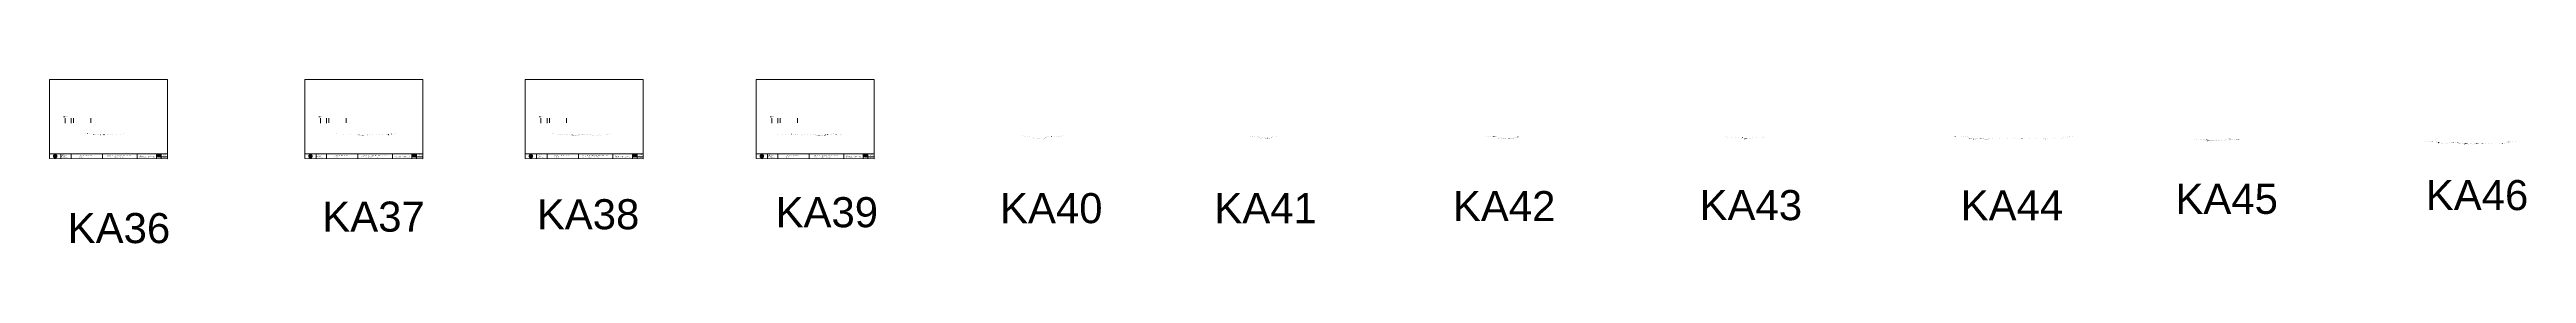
# Model space of a CAD drawing. Header units: millimetres. Extents: x -4102225 to 9709333, y -15023097 to 2258209.
# Drawn here: x 4424384 to 9709333, y -113024 to 236074 of the extents above; entities that cross this region are included whole.
import ezdxf

# ---------------------------------------------------------------- set-up
doc = ezdxf.new("R2010")
doc.units = ezdxf.units.MM
doc.header["$PDMODE"] = 35
doc.header["$PDSIZE"] = 20
doc.layers.get('0').update_dxf_attribs({"lineweight": 0})
doc.layers.add('geo', color=7, linetype='Continuous', lineweight=0)
doc.styles.get("Standard").update_dxf_attribs({"font": 'arial.ttf'})

# ---------------------------------------------------------------- blocks, each defined once
blk = doc.blocks.new('Geomatics_Circle_SPT')
at = {"layer": 'geo', "color": 2, "linetype": 'Continuous', "lineweight": 0}
for p, q in [((-25, 5), (-5, 25)), ((0, 25), (-25, 0)), ((-25, -5), (5, 25)), ((5, -25), (-25, 5)), ((-25, 0), (0, -25)), ((-10, 23), (-23, 10)), ((10, 23), (-23, -10)), ((-23, 10), (10, -23)), ((-21, 14), (-14, 21)), ((-21, -14), (14, 21)), ((14, -21), (-21, 14)), ((0, 0), (-18, 18)), ((0, 0), (-18, -18)), ((-14, 21), (21, -14)), ((21, 14), (-14, -21)), ((23, -10), (-10, 23)), ((-10, -23), (23, 10)), ((-5, 25), (25, -5)), ((25, 5), (-5, -25)), ((25, 0), (0, 25)), ((0, 0), (18, 18)), ((0, 0), (18, -18)), ((0, -25), (25, 0)), ((5, 25), (25, 5)), ((23, 10), (10, 23)), ((14, 21), (21, 14)), ((18, 18), (18, 18)), ((-5, -25), (-25, -5)), ((-23, -10), (-10, -23)), ((-14, -21), (-21, -14)), ((-18, -18), (-18, -18)), ((25, -5), (5, -25)), ((5, -25), (5, -25)), ((10, -23), (23, -10)), ((21, -14), (14, -21)), ((18, -18), (18, -18))]:
    blk.add_line(p, q, dxfattribs=at)
at = {"layer": 'geo', "color": 1, "linetype": 'Continuous', "lineweight": 0}
for p, q in [((5, 25), (-25, 5)), ((-5, 25), (-25, -5)), ((-25, 0), (10, 23)), ((-25, 0), (-10, 23)), ((14, 21), (-25, -5)), ((-14, 21), (-25, 5)), ((21, 14), (-25, 5)), ((-21, 14), (-25, -5)), ((-25, 0), (23, 10)), ((-25, 0), (-23, 10)), ((0, 0), (-25, 5)), ((-25, 5), (-21, -14)), ((-25, 5), (-5, -25)), ((-25, 5), (14, -21)), ((-25, 5), (-25, 5)), ((0, 0), (-25, -5)), ((-23, -10), (-25, 0)), ((-10, -23), (-25, 0)), ((10, -23), (-25, 0)), ((-23, 10), (0, 25)), ((-23, -10), (0, 25)), ((-23, 10), (18, 18)), ((-23, -10), (18, 18)), ((-23, 10), (-18, 18)), ((-23, -10), (-18, 18)), ((-18, -18), (-23, 10)), ((0, -25), (-23, 10)), ((-23, 10), (18, -18)), ((-23, 10), (25, 0)), ((-23, 9), (-23, 9)), ((-23, -10), (25, 0)), ((-5, 25), (-21, 14)), ((5, 25), (-21, -14)), ((14, 21), (-21, 14)), ((-14, 21), (-21, -14)), ((0, 0), (-21, 14)), ((-21, 14), (-14, -21)), ((-21, 14), (5, -25)), ((-21, 14), (-21, 14)), ((25, 5), (-21, 14)), ((0, 0), (-21, -14)), ((-18, 18), (10, 23)), ((-18, 18), (-10, 23)), ((-18, -18), (10, 23)), ((-18, -18), (-10, 23)), ((-10, -23), (-18, 18)), ((-18, 18), (10, -23)), ((-18, 18), (23, -10)), ((-18, 18), (-18, 18)), ((-18, 18), (23, 10)), ((-18, -18), (23, 10)), ((5, 25), (-14, 21)), ((-5, 25), (-14, -21)), ((0, 0), (-14, 21)), ((-14, 21), (-5, -25)), ((-14, 21), (-14, 21)), ((25, -5), (-14, 21)), ((21, 14), (-14, 21)), ((-14, -21), (25, 5)), ((0, 0), (-14, -21)), ((-10, 23), (0, 25)), ((-10, -23), (0, 25)), ((-10, 23), (0, -25)), ((-10, 23), (18, -18)), ((-10, 23), (-10, 23)), ((-10, 23), (25, 0)), ((-10, 23), (18, 18)), ((-10, -23), (18, 18)), ((25, 0), (-10, -23)), ((0, 0), (-5, 25)), ((-5, 25), (-5, 25)), ((21, -14), (-5, 25)), ((25, 5), (-5, 25)), ((14, 21), (-5, 25)), ((-5, -25), (21, 14)), ((0, 0), (-5, -25)), ((0, 0), (5, 25)), ((0, 25), (10, -23)), ((0, 25), (0, 25)), ((0, 25), (23, -10)), ((0, 25), (23, 10)), ((0, 25), (10, 23)), ((0, -25), (10, 23)), ((0, 0), (14, 21)), ((0, 0), (21, 14)), ((23, 10), (0, -25)), ((0, 0), (25, 5)), ((0, 0), (5, -25)), ((0, 0), (14, -21)), ((0, 0), (21, -14)), ((0, 0), (25, -5)), ((14, -21), (5, 25)), ((25, -5), (5, 25)), ((21, 14), (5, 25)), ((5, 25), (5, 25)), ((5, -25), (14, 21)), ((5, -25), (25, 5)), ((9, 23), (9, 23)), ((10, 23), (18, -18)), ((10, 23), (25, 0)), ((10, 23), (18, 18)), ((18, 18), (10, -23)), ((25, 0), (10, -23)), ((21, -14), (14, 21)), ((25, 5), (14, 21)), ((14, 21), (14, 21)), ((14, -21), (21, 14)), ((18, 18), (23, -10)), ((18, 18), (23, 10)), ((18, 18), (18, 18)), ((23, 10), (18, -18)), ((25, -5), (21, 14)), ((21, 14), (21, 14)), ((21, -14), (25, 5)), ((23, 10), (25, 0)), ((23, 10), (23, 10)), ((25, 0), (23, -10)), ((25, 5), (25, 5)), ((25, 0), (25, 0)), ((-25, 0), (-25, 0)), ((-25, 0), (23, -10)), ((-25, -5), (-25, -5)), ((-25, -5), (-14, -21)), ((-25, -5), (5, -25)), ((-25, -5), (21, -14)), ((-23, -10), (-23, -10)), ((-18, -18), (-23, -10)), ((0, -25), (-23, -10)), ((18, -18), (-23, -10)), ((-21, -14), (25, -5)), ((-21, -14), (-21, -14)), ((-21, -14), (-5, -25)), ((-21, -14), (14, -21)), ((23, -10), (-18, -18)), ((-18, -18), (-18, -18)), ((-10, -23), (-18, -18)), ((10, -23), (-18, -18)), ((-14, -21), (21, -14)), ((-14, -21), (-14, -21)), ((-14, -21), (5, -25)), ((18, -18), (-10, -23)), ((0, -25), (-10, -23)), ((-9, -23), (-9, -23)), ((-5, -25), (25, -5)), ((-5, -25), (14, -21)), ((-5, -25), (-5, -25)), ((23, -10), (0, -25)), ((10, -23), (0, -25)), ((0, -25), (0, -25)), ((5, -25), (21, -14)), ((5, -25), (5, -25)), ((18, -18), (10, -23)), ((10, -23), (10, -23)), ((14, -21), (25, -5)), ((14, -21), (14, -21)), ((23, -10), (18, -18)), ((18, -18), (18, -18)), ((21, -14), (21, -14)), ((23, -9), (23, -9)), ((25, -5), (25, -5))]:
    blk.add_line(p, q, dxfattribs=at)
at = {"layer": 'geo', "color": 114, "linetype": 'Continuous', "lineweight": 0}
for p, q in [((-25, 5), (14, 21)), ((18, 18), (-25, 0)), ((-25, -5), (21, 14)), ((-14, -21), (-25, 5)), ((10, 23), (-23, 10)), ((0, 0), (-23, 10)), ((-23, 10), (-10, -23)), ((0, 0), (-23, -10)), ((-21, 14), (5, 25)), ((-5, -25), (-21, 14)), ((25, 5), (-21, -14)), ((0, 25), (-18, 18)), ((-18, 18), (0, -25)), ((-14, 21), (-5, 25)), ((5, -25), (-14, 21)), ((0, 0), (-10, 23)), ((0, 0), (-10, -23)), ((-5, 25), (14, -21)), ((18, -18), (0, 25)), ((0, 0), (10, 23)), ((0, 0), (23, 10)), ((0, 0), (10, -23)), ((0, 0), (23, -10)), ((5, 25), (21, -14)), ((23, -10), (10, 23)), ((14, 21), (25, -5)), ((25, 0), (18, 18)), ((21, 14), (25, 5)), ((-25, 0), (-18, -18)), ((-21, -14), (-25, -5)), ((-18, -18), (25, 0)), ((25, -5), (-14, -21)), ((-10, -23), (23, -10)), ((21, -14), (-5, -25)), ((0, -25), (18, -18)), ((14, -21), (5, -25))]:
    blk.add_line(p, q, dxfattribs=at)
at = {"layer": 'geo', "color": 250, "linetype": 'Continuous', "lineweight": 0}
for p, q in [((25, 5), (-25, 5)), ((-25, 5), (-25, -5)), ((0, 0), (-25, 0)), ((-23, 10), (23, 10)), ((-23, 10), (-23, 10)), ((-23, -10), (-23, 10)), ((21, 14), (-21, 14)), ((-21, 14), (-21, -14)), ((-18, 18), (18, 18)), ((-18, -18), (-18, 18)), ((-14, 21), (-14, 21)), ((14, 21), (-14, 21)), ((-14, 21), (-14, -21)), ((-10, 23), (10, 23)), ((-10, -23), (-10, 23)), ((-5, 25), (5, 25)), ((-5, 25), (-5, -25)), ((0, 0), (0, 25)), ((0, 0), (0, -25)), ((0, 0), (25, 0)), ((5, 25), (5, -25)), ((10, -23), (10, 23)), ((14, 21), (14, -21)), ((18, -18), (18, 18)), ((21, 14), (21, 14)), ((21, -14), (21, 14)), ((23, 10), (23, -10)), ((25, 5), (25, 5)), ((25, -5), (25, 5)), ((-25, -5), (25, -5)), ((23, -10), (-23, -10)), ((-21, -14), (21, -14)), ((18, -18), (-18, -18)), ((-14, -21), (14, -21)), ((10, -23), (-10, -23)), ((-5, -25), (5, -25))]:
    blk.add_line(p, q, dxfattribs=at)
blk = doc.blocks.new('GeomaticsNZ TITLE BLOCK')
at = {"color": 7, "linetype": 'Continuous', "lineweight": 0}
for p, q in [((0, 95), (0, 1579)), ((0, 1579), (2363, 1579)), ((2363, 1579), (2364, 95)), ((2364, 95), (0, 95)), ((0, 95), (0, 0)), ((0, 0), (2364, -4)), ((16, 95), (2364, 95)), ((224, 95), (224, 0)), ((2364, 95), (383, 95)), ((436, 95), (436, -1)), ((1063, 95), (1063, -2)), ((1755, 95), (1755, -3)), ((2144, 95), (2144, -3)), ((2144, 82), (2239, 82)), ((2144, 71), (2239, 71)), ((2144, 60), (2239, 60)), ((2144, 49), (2239, 49)), ((2144, 35), (2364, 35)), ((2212, 95), (2212, 36)), ((2239, 95), (2239, -3)), ((2364, -4), (2364, 95))]:
    blk.add_line(p, q, dxfattribs=at)
at = {"color": 7, "linetype": 'Continuous', "lineweight": 0, "xscale": 1.36, "yscale": 1.36, "zscale": 1.36}
blk.add_blockref('Geomatics_Circle_SPT', (112, 46), dxfattribs=at)
at = {"color": 7, "linetype": 'Continuous', "lineweight": 0}
for s, p in [('PK&RR', (2213, 85)), ('ST', (2220, 64)), ('PK', (2220, 51))]:
    blk.add_text(s, height=5, dxfattribs=at).set_placement(p)
at = {"color": 7, "linetype": 'Continuous', "lineweight": 0, "attachment_point": 1}
for s, width, heights, insert, char_height in [('{\\C256;Geomatics N.Z. LTD                   }', 125.08, [15.8], (69, 50), 7), ('{\\C256;GEOMATICS N.Z. LTD                   \\PTELEPHONE:  M 021 023 6 00 55;\\PPO BOX 2177\\PSOUTH DUNEDIN\\PDUNEDIN 9044\\PEmail: geomaticsnz@gmail.com}', 3535.73, [94.7], (234, 83), 7), ('{\\C256;OTAGO REGIONAL COUNCIL\\PDunedin}', 3535.73, [0], (589, 64), 15), ('{\\C256;SURVEY OF THE KAKANUI AND KAURU RIVERS 2021}', 3535.73, [0], (1134, 64), 15), ('{\\C256;ELEVATIONS ARE SHOWN IN LOCAL OTAGO DATUM}', 3535.73, [0], (1134, 35), 10), ('{\\C256;Surveyed by:}', 3535.73, [0], (2145, 92), 7), ('{\\C256;Checked by:}', 3535.73, [0], (2145, 59), 7), ('{\\C256;Approved by:}', 3535.73, [0], (2145, 46), 7), ('{\\C256;JOB No 0032021}', 3535.73, [0], (2145, 21), 7), ('{\\C256;Drawn by:}', 3535.73, [0], (2146, 70), 7), ('{\\C256;Drawn:16-JUNE-2021}', 3535.73, [0], (2245, 21), 7)]:
    blk.add_mtext_dynamic_manual_height_columns(s, width=width, gutter_width=159, heights=heights, dxfattribs=dict(at, insert=insert, char_height=char_height))

msp = doc.modelspace()

# ---------------------------------------------------------------- linework, layer by layer
at = {"color": 1, "lineweight": 0}
for p, q in [((4454082.423, 156500.44), (4456989.153, 156500.44)), ((4998791.879, 156500.44), (5001698.61, 156500.44)), ((5469247.128, 156500.44), (5472153.859, 156500.44)), ((5961883.153, 156500.44), (5964789.883, 156500.44))]:
    msp.add_line(p, q, dxfattribs=at)
at = {"color": 7, "lineweight": 0}
for p, q in [((4457464.026, 143410.418), (4457464.026, 153769.056)), ((4470867.237, 143413.871), (4470867.237, 153765.98)), ((4475731.157, 143555.918), (4475731.157, 153765.98)), ((4512528.4, 143987.781), (4512528.4, 153900.611)), ((5002173.483, 143410.418), (5002173.483, 153769.056)), ((5015576.693, 143413.871), (5015576.693, 153765.98)), ((5020440.614, 143555.918), (5020440.614, 153765.98)), ((5057237.857, 143987.781), (5057237.857, 153900.611)), ((5472628.732, 143410.418), (5472628.732, 153769.056)), ((5486031.942, 143413.871), (5486031.942, 153765.98)), ((5490895.863, 143555.918), (5490895.863, 153765.98)), ((5527693.106, 143987.781), (5527693.106, 153900.611)), ((5965264.756, 143410.418), (5965264.756, 153769.056)), ((5978667.967, 143413.871), (5978667.967, 153765.98)), ((5983531.887, 143555.918), (5983531.887, 153765.98)), ((6020329.13, 143987.781), (6020329.13, 153900.611))]:
    msp.add_line(p, q, dxfattribs=at)
at = {"color": 3}
for p in [(4500134.629, 120385), (4505661.46, 120735), (4509628.47, 120114), (4518629.408, 119444), (4518787.685, 118614), (4519371.206, 118384), (4519470.224, 118694), (4522245.263, 118454), (4525973.373, 118334), (4528990.006, 118244), (4529005.103, 118284), (4532781.788, 118324), (4532964.772, 118294), (4537108.381, 118364), (4540595.759, 118594), (4547450.465, 118234), (4549898.53, 118134), (4554502.232, 118254), (4558628.125, 119574), (4566538.017, 119764), (4575545.96, 119984), (4582921.283, 120084), (5037626.112, 120079), (5050622.636, 119750), (5067094.716, 119340), (5082352.152, 119171), (5084686.998, 118131), (5085339.429, 117991), (5088032.748, 117681), (5090807.258, 117431), (5092699.358, 117171), (5093745.537, 117031), (5094228.211, 116941), (5102083.653, 117331), (5102311.064, 118171), (5102541.898, 119491), (5106088.585, 119621), (5114273.573, 119492), (5122098.497, 119402), (5122276.023, 119582), (5129124.342, 118622), (5134337.667, 118792), (5142958.812, 118713), (5147250.366, 118613), (5154238.043, 120003), (5158232.615, 119903), (5162668.736, 121533), (5497520.675, 120194), (5500571.848, 120084), (5508201.315, 119224), (5511589.967, 119214), (5514715.434, 119464), (5516917.419, 119584), (5519463.313, 119584), (5523031.513, 119414), (5526747.368, 119114), (5529845.137, 119584), (5533479.986, 119515), (5538703.615, 119915), (5539223.21, 119185), (5539582.892, 117935), (5539763.614, 117905), (5540444.884, 117635), (5541510.255, 117385), (5542381.274, 116985), (5543384.318, 116895), (5544771.453, 117055), (5546604.776, 117405), (5547395.461, 117515), (5548660.159, 117385), (5550356.934, 117755), (5551991.706, 117865), (5553029.51, 117915), (5554494.503, 118235), (5555749.412, 118305), (5558472.741, 118365), (5561100.4, 118365), (5561497.297, 118425), (5564129.467, 118445), (5566275.051, 118665), (5569038.834, 118675), (5572212.214, 118695), (5576518.138, 118365), (5577593.161, 117935), (5583851.177, 117296), (5584132.396, 117086), (5591470.163, 117326), (5595651.609, 117776), (5596867.301, 118416), (5600907.134, 117616), (5612132.376, 117926), (5614989.087, 119636), (5618782.497, 121016), (5976914.446, 119389), (5988620.852, 119590), (5995643.852, 119590), (6007846.073, 119781), (6011320.87, 119741), (6015338.511, 119121), (6016853.35, 118821), (6020924.708, 119061), (6028835.935, 118622), (6031139.681, 117242), (6035367.771, 118302), (6042268.416, 118363), (6047607.356, 118513), (6053727.709, 118663), (6058320.6, 118934), (6059708.324, 117954), (6061779.031, 117514), (6062027.25, 117114), (6063045.178, 116424), (6064150.079, 116434), (6066704.478, 116484), (6069388.188, 116224), (6071727.427, 116264), (6073055.222, 116045), (6074077.005, 115985), (6078913.101, 116765), (6078917.302, 117185), (6079691.586, 117965), (6081464.645, 118525), (6083637.158, 118365), (6084667.511, 118755), (6086166.664, 118855), (6090484.114, 118576), (6091933.297, 118906), (6096349.791, 120916), (6097638.926, 121106), (6101841.487, 118936), (6102664.337, 118586), (6111542.978, 118487), (6114235.358, 118337), (6500347.196, 116350), (6504622.805, 115490), (6510639.99, 115359), (6515329.39, 115139), (6524570.672, 113129), (6524828.719, 111419), (6533221.755, 111098), (6534547.529, 110888), (6535737.958, 110918), (6545400, 109108), (6547382.029, 110397), (6548047.056, 111007), (6549960.57, 111817), (6550250.569, 112317), (6550691.867, 112557), (6553865.339, 114977), (6555393.286, 114957), (6562593.632, 114607), (6568121.247, 114706), (6573093.636, 113966), (6577429.175, 113946), (6580218.213, 114856), (6584435.685, 115205), (6585974.527, 115955), (6987295.847, 114707), (6990350.778, 114776), (6992121.885, 114916), (6995578.757, 114926), (7001841.736, 115006), (7004384.556, 115076), (7005245.948, 113106), (7005588.04, 112086), (7008002.465, 111416), (7010096.165, 110945), (7011555.519, 111915), (7015874.578, 111705), (7019030.952, 111445), (7019631.234, 111445), (7020332.12, 111325), (7023006.78, 111125), (7023492.288, 111205), (7026130.885, 111095), (7026476.996, 111125), (7028203.545, 110845), (7031225.474, 111774), (7031837.863, 112194), (7034172.004, 115654), (7041783.208, 115184), (7491304.333, 114232), (7495246.948, 114162), (7498514.361, 114372), (7503091.318, 114322), (7505413.886, 114362), (7508224.174, 114351), (7511567.047, 114531), (7515560.403, 111231), (7516038.628, 111131), (7517966.823, 111641), (7521409.562, 111551), (7522860.602, 111201), (7523434.476, 111151), (7524552.121, 110930), (7525999.257, 110650), (7527605.765, 110370), (7529117.49, 110030), (7530231.586, 109870), (7531099.681, 109730), (7538416.14, 110160), (7539765.136, 110240), (7541076.308, 110470), (7543233.542, 110649), (7545396.689, 110769), (7547612.472, 110979), (7548424.827, 111149), (7548877.942, 111169), (7550122.21, 112649), (7553238.304, 112479), (7555426.031, 113569), (7555949.575, 113399), (7556331.608, 113939), (7557605.304, 113979), (7999732.381, 114623), (8004158.608, 113113), (8012543.883, 112262), (8021512.501, 112572), (8028512.086, 112821), (8034170.529, 110581), (8036953.216, 112341), (8040507.869, 109981), (8042704.82, 109311), (8042717.653, 110071), (8042927.335, 110581), (8044660.06, 110811), (8044719.426, 109931), (8047575.019, 109770), (8052317.69, 111370), (8054543.352, 110581), (8057789.258, 112070), (8057990.243, 112110), (8067240.618, 113059), (8078705.313, 113289), (8081336.593, 113389), (8490278.745, 115037), (8502968.844, 115177), (8508962.968, 115257), (8512927.86, 115247), (8515758.337, 114156), (8519240.906, 112666), (8521576.025, 110786), (8525206.391, 110686), (8526220.957, 110936), (8529155.842, 108816), (8531307.718, 108776), (8533468.853, 109336), (8533474.138, 109666), (8535787.865, 110006), (8538957.059, 110386), (8542738.857, 110286), (8545256.261, 110086), (8548524.72, 109626), (8549951.658, 109586), (8550854.184, 109436), (8552856.612, 109086), (8554095.665, 109006), (8555193.679, 108976), (8556271.876, 108976), (8556918.86, 108946), (8559449.112, 109116), (8561393.133, 109346), (8561472.228, 109596), (8562930.666, 110636), (8570671.835, 111186), (8585535.628, 111076), (8602045.983, 111316), (8617019.413, 110985), (8632976.84, 110445), (8649172.957, 110165), (8664578.724, 110405), (8678640.598, 109835), (8680108.819, 109515), (8682289.815, 109345), (8682289.815, 109345), (8683894.599, 109305), (8684150.839, 109505), (8687942.576, 110165), (8703091.604, 110315), (8717487.959, 110334), (8721139.231, 111554), (8729343.849, 112124), (8733630.465, 114384), (8735325.323, 115334), (8740920.088, 115394), (9000226.385, 108885), (9004712.712, 108925), (9013984.841, 109075), (9016086.642, 108955), (9019465.719, 108115), (9021508.627, 107376), (9024435.03, 107186), (9026540.495, 106266), (9027611.497, 107960), (9028594.06, 105756), (9031373.954, 105826), (9032572.014, 105796), (9033210.568, 105816), (9036386.456, 105696), (9036416.343, 105696), (9039437.918, 105727), (9039732.019, 106047), (9041788.426, 106077), (9044279.185, 106087), (9046548.188, 106017), (9047278.638, 106157), (9048512.98, 106167), (9048749.895, 106257), (9048992.208, 106267), (9051341.684, 106387), (9054285.819, 106377), (9059116.357, 106458), (9064425.461, 106798), (9067060.163, 107648), (9069716.389, 109128), (9072997.994, 109808), (9076403.682, 109368), (9078141.189, 108968), (9080167.765, 107419), (9082321.547, 107849), (9087035.929, 107809), (9090153.55, 107699), (9091668.228, 107789), (9093939.12, 107969), (9097670.164, 108029), (9029143.535, 105486), (9035317.817, 105546), (9038195.764, 105627), (9494737.274, 104952), (9499724.882, 104932), (9504036.272, 104902), (9507411.184, 104921), (9508353.01, 104991), (9508552.614, 104201), (9509651.496, 103621), (9517097.337, 103041), (9517457.182, 102921), (9519094.853, 101681), (9521989.898, 101591), (9523996.495, 102360), (9527981.661, 99910), (9530491.793, 99880), (9535762.236, 100190), (9540675.501, 100660), (9544999.784, 101039), (9550068.328, 101309), (9552762.975, 101589), (9558557.195, 101609), (9562671.578, 101568), (9563706.944, 101318), (9564489.449, 100458), (9565657.791, 100048), (9566027.44, 99878), (9566500.916, 99698), (9568834.266, 99478), (9573155.497, 99378), (9574989.541, 99068), (9576892.393, 98768), (9578860.788, 99708), (9579614.943, 100007), (9581904.48, 100167), (9582476.44, 100017), (9582677.366, 99797), (9586067.933, 97577), (9589990.819, 99907), (9591418.813, 99977), (9595948.783, 97400), (9598572.603, 98956), (9599962.694, 99696), (9603101.774, 99606), (9603324.52, 99296), (9605905.729, 99476), (9606486.624, 99556), (9614720.414, 99456), (9617435.17, 99305), (9622916.344, 99235), (9627646.387, 99215), (9634991.642, 99134), (9650960.004, 98952), (9650962.971, 98952), (9655356.228, 99947), (9658574.926, 99892), (9658655.669, 99899), (9658697.659, 99905), (9662050.243, 99853), (9666134.829, 101963), (9668243.605, 103053), (9671601.754, 103003), (9674613.288, 103812), (9679413.145, 104142), (9686596.632, 103982)]:
    msp.add_point(p, dxfattribs=at)

# ---------------------------------------------------------------- block references
at = {"color": 7, "lineweight": 0, "xscale": 106.5053773992074, "yscale": 106.5053773992074, "zscale": 106.5053773992074}
for p in [(4424383.581, 67876.527), (4969093.038, 67876.527), (5439548.287, 67876.527), (5932184.311, 67876.527)]:
    msp.add_blockref('GeomaticsNZ TITLE BLOCK', p, dxfattribs=at)

# ---------------------------------------------------------------- texts
at = {"color": 7, "lineweight": 0, "transparency": 33554687}
for p in [(4458274.754, 156500.44), (5002984.211, 156500.44), (5473439.46, 156500.44), (5966075.484, 156500.44)]:
    msp.add_text('Ground Level', height=473.07414, dxfattribs=at).set_placement(p)
at = {"color": 7, "lineweight": 0}
for s, height, p in [('A1 HORIZONTAL SCALE  1:200      VERTICAL SCALE   1:200 ', 823.57462, (4615843.27, 72553.623)), ('A3 HORIZONTAL SCALE  1:800      VERTICAL SCALE   1:800', 823.57462, (4615843.27, 70650.367)), ('SCALE :  ', 823.5746, (4615925.241, 74514.477)), ('KA27', 1764.8028, (4667171.409, 74083.808)), ('A1 HORIZONTAL SCALE  1:200      VERTICAL SCALE   1:200 ', 823.57462, (5160552.727, 72553.623)), ('A3 HORIZONTAL SCALE  1:800      VERTICAL SCALE   1:800', 823.57462, (5160552.727, 70650.367)), ('SCALE :  ', 823.5746, (5160634.698, 74514.477)), ('KA27', 1764.8028, (5211880.865, 74083.808)), ('A1 HORIZONTAL SCALE  1:200      VERTICAL SCALE   1:200 ', 823.57462, (5631007.976, 72553.623)), ('A3 HORIZONTAL SCALE  1:800      VERTICAL SCALE   1:800', 823.57462, (5631007.976, 70650.367)), ('SCALE :  ', 823.5746, (5631089.947, 74514.477)), ('KA27', 1764.8028, (5682336.114, 74083.808)), ('A1 HORIZONTAL SCALE  1:200      VERTICAL SCALE   1:200 ', 823.57462, (6123644, 72553.623)), ('A3 HORIZONTAL SCALE  1:800      VERTICAL SCALE   1:800', 823.57462, (6123644, 70650.367)), ('SCALE :  ', 823.5746, (6123725.971, 74514.477)), ('KA27', 1764.8028, (6174972.139, 74083.808)), ('KA43', 63996.9987, (7945117.003, -63260.821)), ('KA44', 63996.9987, (8502190.309, -63899.435)), ('KA45', 63996.9987, (8960370.831, -49904.145)), ('KA46', 63996.9987, (9494581.19, -41906.836)), ('KA36', 63996.9987, (4463184.156, -112115.773)), ('KA37', 63996.9987, (5006374.388, -87715.981)), ('KA38', 63996.9987, (5464128.384, -82661.571)), ('KA39', 63996.9987, (5973552.378, -78316.506)), ('KA40', 63996.9987, (6452413.127, -69694.788)), ('KA41', 63996.9987, (6909704.502, -69694.788)), ('KA42', 63996.9987, (7418763.849, -65383.929))]:
    msp.add_text(s, height=height, dxfattribs=at).set_placement(p)
at = {"color": 7, "lineweight": 0, "char_height": 500, "attachment_point": 1, "rotation": 90}
for insert in [(4456676.24, 153227.22), (4469954.807, 153224.143), (4474591.085, 153224.143), (4511740.614, 153358.774), (5001385.697, 153227.22), (5014664.264, 153224.143), (5019300.541, 153224.143), (5056450.07, 153358.774), (5471840.946, 153227.22), (5485119.513, 153224.143), (5489755.79, 153224.143), (5526905.319, 153358.774), (5964476.97, 153227.22), (5977755.537, 153224.143), (5982391.815, 153224.143), (6019541.344, 153358.774)]:
    msp.add_mtext_dynamic_manual_height_columns('W', width=4277.92851, gutter_width=12.5, heights=[0], dxfattribs=dict(at, insert=insert))

doc.saveas('drawing.dxf')
